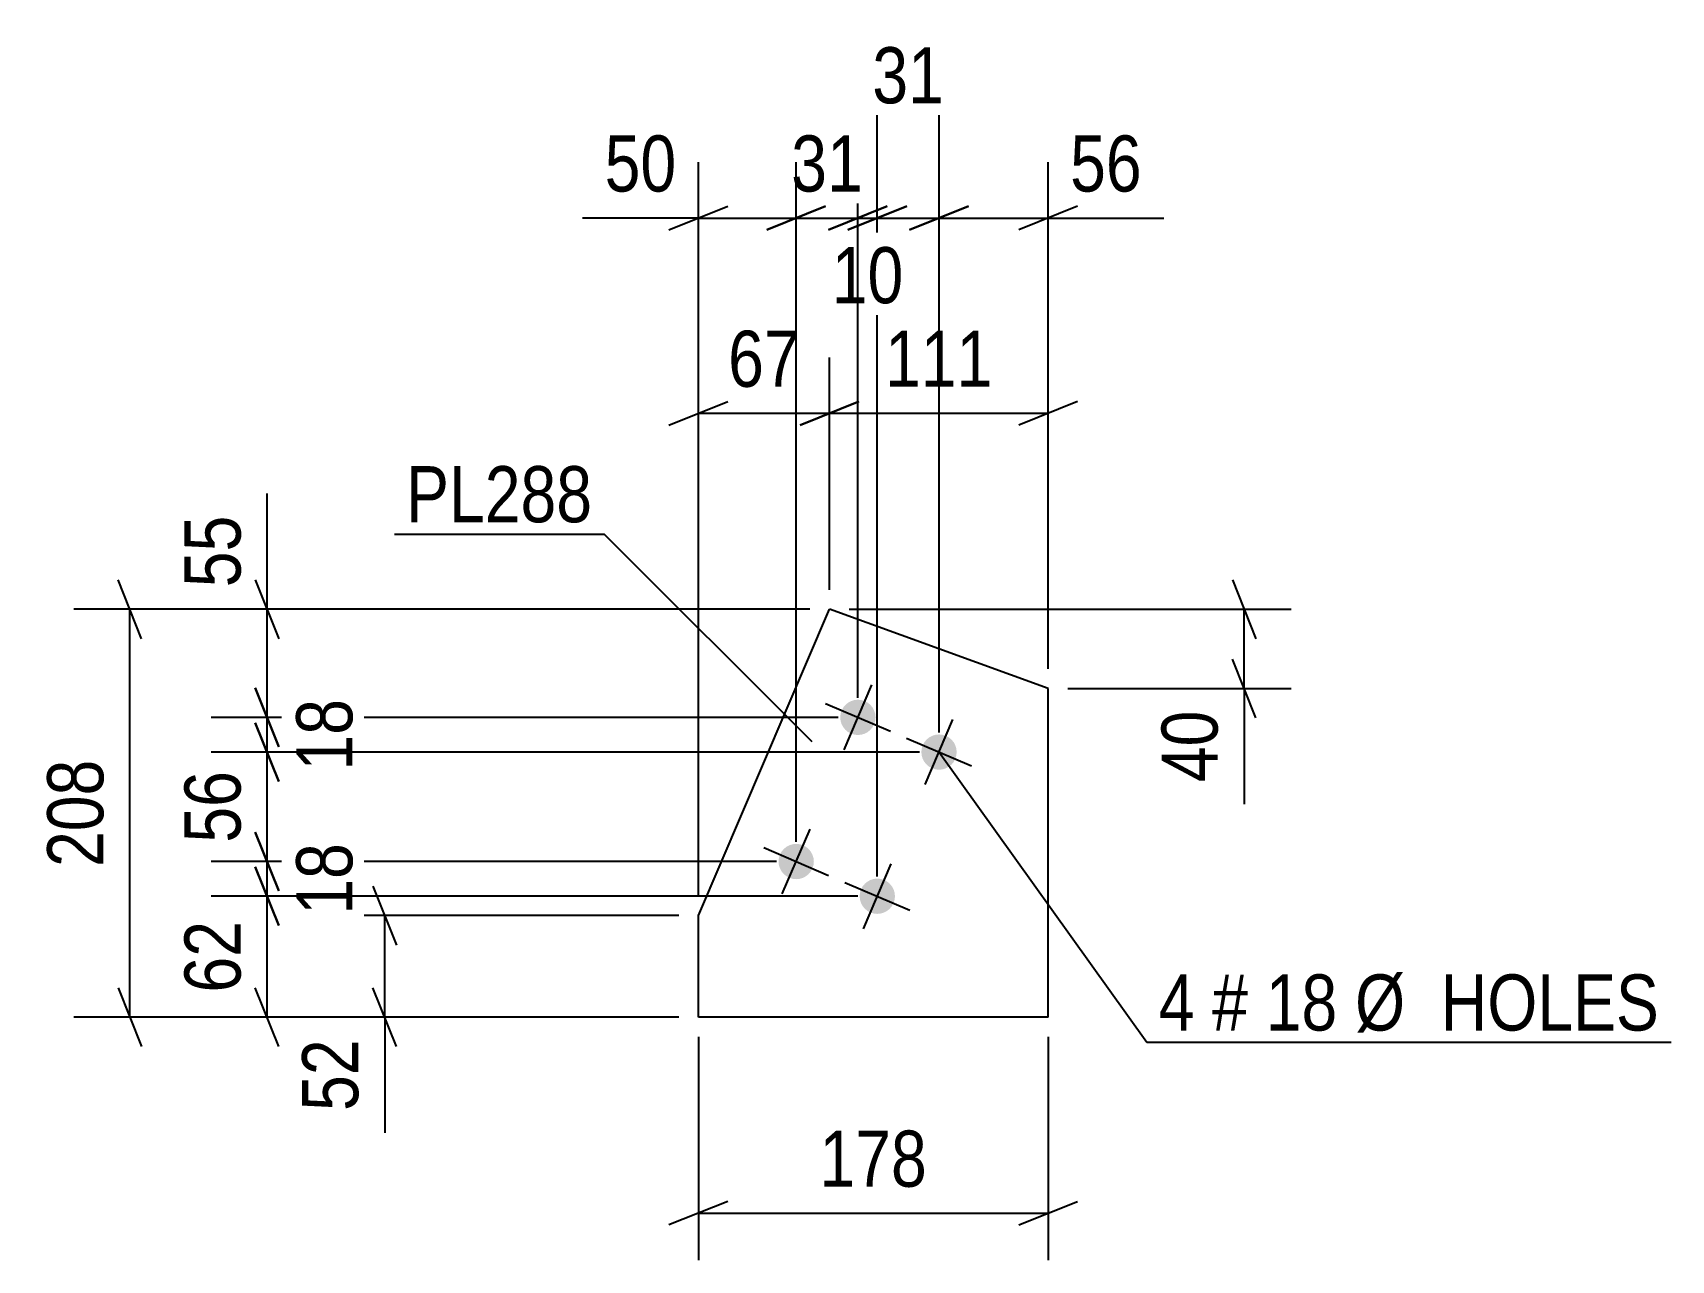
# Model space of a CAD drawing. Header units: millimetres. Extents: x 0 to 2086, y 0 to 594.
# Drawn here: x 2002.5 to 2086, y -0.3 to 62.3 of the extents above.
import ezdxf

# ---------------------------------------------------------------- set-up
doc = ezdxf.new("R2010")
doc.units = ezdxf.units.MM
doc.styles.add('Arial Narrow', font='ARIALN.TTF', dxfattribs={"height": 0.2})

# ---------------------------------------------------------------- blocks, each defined once
blk = doc.blocks.new('Part-284858482-6137 - 6136')
at = {"color": 2, "linetype": 'Continuous'}
for p, q in [((2036.408, 17.258), (2043.096, 32.887)), ((2054.243, 28.848), (2043.096, 32.887)), ((2054.243, 12.077), (2054.243, 28.848)), ((2036.408, 12.077), (2036.408, 17.258)), ((2054.243, 12.077), (2036.408, 12.077))]:
    blk.add_line(p, q, dxfattribs=at)
blk = doc.blocks.new('Bolt-284858482-6138 - 6136')
at = {"linetype": 'Continuous'}
for points in [[(2044.898, 28.2, -1), (2044.189, 26.545, -1)], [(2049.035, 26.429, -1), (2048.326, 24.774, -1)], [(2041.75, 20.845, -1), (2041.042, 19.19, -1)], [(2045.887, 19.075, -1), (2045.179, 17.42, -1)]]:
    blk.add_hatch(color=1, dxfattribs=at).paths.add_polyline_path(points)
at = {"color": 1, "linetype": 'Continuous'}
for p, q in [((2043.835, 25.718), (2045.252, 29.027)), ((2042.889, 28.081), (2046.198, 26.664)), ((2047.972, 23.947), (2049.389, 27.257)), ((2047.026, 26.31), (2050.335, 24.894)), ((2040.688, 18.363), (2042.104, 21.673)), ((2039.741, 20.726), (2043.051, 19.309)), ((2044.825, 16.592), (2046.241, 19.902)), ((2043.878, 18.955), (2047.188, 17.539))]:
    blk.add_line(p, q, dxfattribs=at)
blk = doc.blocks.new('StraightDimension-284858482-6150 - 6136')
at = {"color": 7, "linetype": 'Continuous'}
for p, q in [((2063.643, 34.387), (2064.843, 31.387)), ((2044.096, 32.887), (2066.643, 32.887)), ((2064.243, 28.848), (2064.243, 32.887)), ((2064.843, 27.348), (2063.643, 30.348)), ((2055.243, 28.848), (2066.643, 28.848)), ((2064.243, 28.848), (2064.243, 22.942)), ((2064.243, 28.848), (2064.243, 22.942))]:
    blk.add_line(p, q, dxfattribs=at)
at = {"color": 0}
blk.add_wipeout([(2063.493, 28.323), (2059.293, 28.323), (2059.293, 23.467), (2063.493, 23.467)], dxfattribs=at)
at = {"color": 3, "style": 'Arial Narrow'}
blk.add_text('40', height=2.8633, rotation=90.00021, dxfattribs=at).set_placement((2062.893, 24.067))
blk = doc.blocks.new('StraightDimension-284858482-6140 - 6136')
at = {"color": 7, "linetype": 'Continuous'}
for p, q in [((2043.096, 33.887), (2043.096, 45.737)), ((2054.243, 29.848), (2054.243, 45.737)), ((2041.596, 42.287), (2044.596, 43.487)), ((2055.743, 43.487), (2052.743, 42.287)), ((2043.096, 42.887), (2054.243, 42.887))]:
    blk.add_line(p, q, dxfattribs=at)
at = {"color": 0}
blk.add_wipeout([(2052.012, 43.637), (2052.012, 47.837), (2045.328, 47.837), (2045.328, 43.637)], dxfattribs=at)
at = {"color": 3, "style": 'Arial Narrow'}
blk.add_text('111', height=2.8633, dxfattribs=at).set_placement((2045.928, 44.237))
blk = doc.blocks.new('StraightDimension-284858482-6141 - 6136')
at = {"color": 7, "linetype": 'Continuous'}
for p, q in [((2036.408, 18.258), (2036.408, 45.737)), ((2043.096, 33.887), (2043.096, 45.737)), ((2034.908, 42.287), (2037.908, 43.487)), ((2044.596, 43.487), (2041.596, 42.287)), ((2036.408, 42.887), (2043.096, 42.887))]:
    blk.add_line(p, q, dxfattribs=at)
at = {"color": 0}
blk.add_wipeout([(2042.18, 43.637), (2042.18, 47.837), (2037.324, 47.837), (2037.324, 43.637)], dxfattribs=at)
at = {"color": 3, "style": 'Arial Narrow'}
blk.add_text('67', height=2.8633, dxfattribs=at).set_placement((2037.924, 44.237))
blk = doc.blocks.new('StraightDimension-284858482-6146 - 6136')
at = {"color": 7, "linetype": 'Continuous'}
for p, q in [((2036.408, 11.077), (2036.408, -0.323)), ((2054.243, 11.077), (2054.243, -0.323)), ((2037.908, 2.677), (2034.908, 1.477)), ((2052.743, 1.477), (2055.743, 2.677)), ((2036.408, 2.077), (2054.243, 2.077))]:
    blk.add_line(p, q, dxfattribs=at)
at = {"color": 0}
blk.add_wipeout([(2048.667, 2.827), (2048.667, 7.027), (2041.983, 7.027), (2041.983, 2.827)], dxfattribs=at)
at = {"color": 3, "style": 'Arial Narrow'}
blk.add_text('178', height=2.8633, dxfattribs=at).set_placement((2042.583, 3.427))
blk = doc.blocks.new('StraightDimension-284858482-6154 - 6136')
at = {"color": 7, "linetype": 'Continuous'}
for p, q in [((2019.808, 18.758), (2021.008, 15.758)), ((2035.408, 17.258), (2017.558, 17.258)), ((2020.408, 12.077), (2020.408, 17.258)), ((2021.008, 10.577), (2019.808, 13.577)), ((2035.408, 12.077), (2017.558, 12.077)), ((2020.408, 12.077), (2020.408, 6.171)), ((2020.408, 12.077), (2020.408, 6.171))]:
    blk.add_line(p, q, dxfattribs=at)
at = {"color": 0}
blk.add_wipeout([(2019.658, 11.552), (2015.458, 11.552), (2015.458, 6.696), (2019.658, 6.696)], dxfattribs=at)
at = {"color": 3, "style": 'Arial Narrow'}
blk.add_text('52', height=2.8633, rotation=90.00021, dxfattribs=at).set_placement((2019.058, 7.296))
blk = doc.blocks.new('StraightDimension-284858482-6158 - 6136')
at = {"color": 7, "linetype": 'Continuous'}
for p, q in [((2048.681, 26.602), (2048.681, 55.698)), ((2054.243, 29.848), (2054.243, 55.698)), ((2047.181, 52.248), (2050.181, 53.448)), ((2048.681, 52.848), (2054.243, 52.848)), ((2055.743, 53.448), (2052.743, 52.248)), ((2054.243, 52.848), (2060.149, 52.848)), ((2054.243, 52.848), (2060.149, 52.848))]:
    blk.add_line(p, q, dxfattribs=at)
at = {"color": 0}
blk.add_wipeout([(2059.624, 53.598), (2059.624, 57.798), (2054.768, 57.798), (2054.768, 53.598)], dxfattribs=at)
at = {"color": 3, "style": 'Arial Narrow'}
blk.add_text('56', height=2.8633, dxfattribs=at).set_placement((2055.368, 54.198))
blk = doc.blocks.new('StraightDimension-284858482-6159 - 6136')
at = {"color": 7, "linetype": 'Continuous'}
for p, q in [((2045.533, 19.247), (2045.533, 60.198)), ((2048.681, 26.602), (2048.681, 60.198)), ((2044.033, 52.248), (2047.033, 53.448)), ((2045.533, 52.848), (2048.681, 52.848)), ((2050.181, 53.448), (2047.181, 52.248))]:
    blk.add_line(p, q, dxfattribs=at)
at = {"color": 0}
blk.add_wipeout([(2049.535, 58.098), (2049.535, 62.298), (2044.679, 62.298), (2044.679, 58.098)], dxfattribs=at)
at = {"color": 3, "style": 'Arial Narrow'}
blk.add_text('31', height=2.8633, dxfattribs=at).set_placement((2045.279, 58.698))
blk = doc.blocks.new('StraightDimension-284858482-6160 - 6136')
at = {"color": 7, "linetype": 'Continuous'}
for p, q in [((2044.544, 28.372), (2044.544, 55.248)), ((2045.533, 19.247), (2045.533, 55.248)), ((2043.044, 52.248), (2046.044, 53.448)), ((2047.033, 53.448), (2044.033, 52.248)), ((2044.544, 52.848), (2045.533, 52.848))]:
    blk.add_line(p, q, dxfattribs=at)
at = {"color": 0}
blk.add_wipeout([(2047.466, 47.898), (2047.466, 52.098), (2042.61, 52.098), (2042.61, 47.898)], dxfattribs=at)
at = {"color": 3, "style": 'Arial Narrow'}
blk.add_text('10', height=2.8633, dxfattribs=at).set_placement((2043.21, 48.498))
blk = doc.blocks.new('StraightDimension-284858482-6161 - 6136')
at = {"color": 7, "linetype": 'Continuous'}
for p, q in [((2041.396, 21.018), (2041.396, 55.698)), ((2044.544, 28.372), (2044.544, 55.698)), ((2039.896, 52.248), (2042.896, 53.448)), ((2041.396, 52.848), (2044.544, 52.848)), ((2046.044, 53.448), (2043.044, 52.248))]:
    blk.add_line(p, q, dxfattribs=at)
at = {"color": 0}
blk.add_wipeout([(2045.398, 53.598), (2045.398, 57.798), (2040.542, 57.798), (2040.542, 53.598)], dxfattribs=at)
at = {"color": 3, "style": 'Arial Narrow'}
blk.add_text('31', height=2.8633, dxfattribs=at).set_placement((2041.142, 54.198))
blk = doc.blocks.new('StraightDimension-284858482-6162 - 6136')
at = {"color": 7, "linetype": 'Continuous'}
for p, q in [((2036.408, 18.258), (2036.408, 55.698)), ((2041.396, 21.018), (2041.396, 55.698)), ((2036.408, 52.848), (2030.501, 52.848)), ((2036.408, 52.848), (2030.501, 52.848)), ((2034.908, 52.248), (2037.908, 53.448)), ((2036.408, 52.848), (2041.396, 52.848)), ((2042.896, 53.448), (2039.896, 52.248))]:
    blk.add_line(p, q, dxfattribs=at)
at = {"color": 0}
blk.add_wipeout([(2035.883, 53.598), (2035.883, 57.798), (2031.026, 57.798), (2031.026, 53.598)], dxfattribs=at)
at = {"color": 3, "style": 'Arial Narrow'}
blk.add_text('50', height=2.8633, dxfattribs=at).set_placement((2031.626, 54.198))
blk = doc.blocks.new('StraightDimension-284858482-6178 - 6136')
at = {"color": 7, "linetype": 'Continuous'}
for p, q in [((2014.408, 32.887), (2014.408, 38.793)), ((2014.408, 32.887), (2014.408, 38.793)), ((2013.808, 34.387), (2015.008, 31.387)), ((2042.096, 32.887), (2011.558, 32.887)), ((2014.408, 27.372), (2014.408, 32.887)), ((2015.008, 25.872), (2013.808, 28.872)), ((2043.544, 27.372), (2011.558, 27.372))]:
    blk.add_line(p, q, dxfattribs=at)
at = {"color": 0}
blk.add_wipeout([(2013.658, 38.268), (2009.458, 38.268), (2009.458, 33.412), (2013.658, 33.412)], dxfattribs=at)
at = {"color": 3, "style": 'Arial Narrow'}
blk.add_text('55', height=2.8633, rotation=90.00021, dxfattribs=at).set_placement((2013.058, 34.012))
blk = doc.blocks.new('StraightDimension-284858482-6179 - 6136')
at = {"color": 7, "linetype": 'Continuous'}
for p, q in [((2013.808, 28.872), (2015.008, 25.872)), ((2043.544, 27.372), (2012.008, 27.372)), ((2015.008, 24.102), (2013.808, 27.102)), ((2014.408, 25.602), (2014.408, 27.372)), ((2047.681, 25.602), (2012.008, 25.602))]:
    blk.add_line(p, q, dxfattribs=at)
at = {"color": 0}
blk.add_wipeout([(2019.358, 28.915), (2015.158, 28.915), (2015.158, 24.059), (2019.358, 24.059)], dxfattribs=at)
at = {"color": 3, "style": 'Arial Narrow'}
blk.add_text('18', height=2.8633, rotation=90.00021, dxfattribs=at).set_placement((2018.758, 24.659))
blk = doc.blocks.new('StraightDimension-284858482-6180 - 6136')
at = {"color": 7, "linetype": 'Continuous'}
for p, q in [((2013.808, 27.102), (2015.008, 24.102)), ((2047.681, 25.602), (2011.558, 25.602)), ((2014.408, 20.018), (2014.408, 25.602)), ((2015.008, 18.518), (2013.808, 21.518)), ((2040.396, 20.018), (2011.558, 20.018))]:
    blk.add_line(p, q, dxfattribs=at)
at = {"color": 0}
blk.add_wipeout([(2013.658, 25.238), (2009.458, 25.238), (2009.458, 20.382), (2013.658, 20.382)], dxfattribs=at)
at = {"color": 3, "style": 'Arial Narrow'}
blk.add_text('56', height=2.8633, rotation=90.00021, dxfattribs=at).set_placement((2013.058, 20.982))
blk = doc.blocks.new('StraightDimension-284858482-6181 - 6136')
at = {"color": 7, "linetype": 'Continuous'}
for p, q in [((2013.808, 21.518), (2015.008, 18.518)), ((2040.396, 20.018), (2012.008, 20.018)), ((2015.008, 16.747), (2013.808, 19.747)), ((2014.408, 18.247), (2014.408, 20.018)), ((2044.533, 18.247), (2012.008, 18.247))]:
    blk.add_line(p, q, dxfattribs=at)
at = {"color": 0}
blk.add_wipeout([(2019.358, 21.561), (2015.158, 21.561), (2015.158, 16.704), (2019.358, 16.704)], dxfattribs=at)
at = {"color": 3, "style": 'Arial Narrow'}
blk.add_text('18', height=2.8633, rotation=90.00021, dxfattribs=at).set_placement((2018.758, 17.304))
blk = doc.blocks.new('StraightDimension-284858482-6182 - 6136')
at = {"color": 7, "linetype": 'Continuous'}
for p, q in [((2013.808, 19.747), (2015.008, 16.747)), ((2044.533, 18.247), (2011.558, 18.247)), ((2014.408, 12.077), (2014.408, 18.247)), ((2015.008, 10.577), (2013.808, 13.577)), ((2035.408, 12.077), (2011.558, 12.077))]:
    blk.add_line(p, q, dxfattribs=at)
at = {"color": 0}
blk.add_wipeout([(2013.658, 17.59), (2009.458, 17.59), (2009.458, 12.734), (2013.658, 12.734)], dxfattribs=at)
at = {"color": 3, "style": 'Arial Narrow'}
blk.add_text('62', height=2.8633, rotation=90.00021, dxfattribs=at).set_placement((2013.058, 13.334))
blk = doc.blocks.new('StraightDimension-284858482-6198 - 6136')
at = {"color": 7, "linetype": 'Continuous'}
for p, q in [((2008.008, 31.387), (2006.808, 34.387)), ((2042.096, 32.887), (2004.558, 32.887)), ((2007.408, 12.077), (2007.408, 32.887)), ((2006.808, 13.577), (2008.008, 10.577)), ((2035.408, 12.077), (2004.558, 12.077))]:
    blk.add_line(p, q, dxfattribs=at)
at = {"color": 0}
blk.add_wipeout([(2006.658, 25.824), (2002.458, 25.824), (2002.458, 19.14), (2006.658, 19.14)], dxfattribs=at)
at = {"color": 3, "style": 'Arial Narrow'}
blk.add_text('208', height=2.8633, rotation=90.00021, dxfattribs=at).set_placement((2006.058, 19.74))
blk = doc.blocks.new('Mark-284858482-6204 - 6136')
at = {"color": 7, "linetype": 'Continuous'}
for p, q in [((2048.681, 25.602), (2059.287, 10.795)), ((2059.287, 10.795), (2086.027, 10.795))]:
    blk.add_line(p, q, dxfattribs=at)
at = {"color": 0}
for points in [[(2061.715, 11.395), (2061.715, 14.395), (2059.887, 14.395), (2059.887, 11.395)], [(2064.443, 11.395), (2064.443, 14.395), (2062.615, 14.395), (2062.615, 11.395)], [(2069, 11.395), (2069, 14.395), (2065.343, 14.395), (2065.343, 11.395)], [(2085.427, 11.395), (2085.427, 14.395), (2069.9, 14.395), (2069.9, 11.395)]]:
    blk.add_wipeout(points, dxfattribs=at)
for points in [[(2061.715, 11.395), (2061.715, 14.395), (2059.887, 14.395), (2059.887, 11.395)], [(2064.443, 11.395), (2064.443, 14.395), (2062.615, 14.395), (2062.615, 11.395)], [(2069, 11.395), (2069, 14.395), (2065.343, 14.395), (2065.343, 11.395)], [(2085.427, 11.395), (2085.427, 14.395), (2069.9, 14.395), (2069.9, 11.395)]]:
    blk.add_wipeout(points, dxfattribs=at)
at = {"color": 3, "style": 'Arial Narrow'}
for s, height, p in [('4', 2.863, (2059.887, 11.395)), ('#', 2.863, (2062.615, 11.395)), ('18', 2.8633, (2065.343, 11.395)), ('Ø  HOLES', 2.8633, (2069.9, 11.395))]:
    blk.add_text(s, height=height, dxfattribs=at).set_placement(p)
blk = doc.blocks.new('Mark-284858482-6201 - 6136')
at = {"color": 30, "linetype": 'Continuous'}
for p in [(2020.9, 36.725), (2042.211, 26.119)]:
    blk.add_line(p, (2031.604, 36.725), dxfattribs=at)
at = {"color": 0}
blk.add_wipeout([(2031.004, 37.325), (2031.004, 40.325), (2021.5, 40.325), (2021.5, 37.325)], dxfattribs=at)
blk.add_wipeout([(2031.004, 37.325), (2031.004, 40.325), (2021.5, 40.325), (2021.5, 37.325)], dxfattribs=at)
at = {"color": 3, "style": 'Arial Narrow'}
blk.add_text('PL288', height=2.8633, dxfattribs=at).set_placement((2021.5, 37.325))

msp = doc.modelspace()

# ---------------------------------------------------------------- block references
for name in ['Part-284858482-6137 - 6136', 'Bolt-284858482-6138 - 6136', 'StraightDimension-284858482-6146 - 6136']:
    msp.add_blockref(name, (0, 0))

# ---------------------------------------------------------------- next in the draw order: block references
msp.add_blockref('StraightDimension-284858482-6150 - 6136', (0, 0))

# ---------------------------------------------------------------- next in the draw order: block references
msp.add_blockref('StraightDimension-284858482-6140 - 6136', (0, 0))

# ---------------------------------------------------------------- next in the draw order: block references
for name in ['StraightDimension-284858482-6158 - 6136', 'StraightDimension-284858482-6141 - 6136']:
    msp.add_blockref(name, (0, 0))

# ---------------------------------------------------------------- next in the draw order: block references
for name in ['StraightDimension-284858482-6159 - 6136', 'StraightDimension-284858482-6154 - 6136']:
    msp.add_blockref(name, (0, 0))

# ---------------------------------------------------------------- next in the draw order: block references
for name in ['StraightDimension-284858482-6160 - 6136', 'Mark-284858482-6204 - 6136']:
    msp.add_blockref(name, (0, 0))

# ---------------------------------------------------------------- next in the draw order: block references
msp.add_blockref('StraightDimension-284858482-6161 - 6136', (0, 0))

# ---------------------------------------------------------------- next in the draw order: block references
msp.add_blockref('StraightDimension-284858482-6162 - 6136', (0, 0))

# ---------------------------------------------------------------- next in the draw order: block references
msp.add_blockref('StraightDimension-284858482-6178 - 6136', (0, 0))

# ---------------------------------------------------------------- next in the draw order: block references
msp.add_blockref('StraightDimension-284858482-6179 - 6136', (0, 0))

# ---------------------------------------------------------------- next in the draw order: block references
msp.add_blockref('StraightDimension-284858482-6180 - 6136', (0, 0))

# ---------------------------------------------------------------- next in the draw order: block references
msp.add_blockref('StraightDimension-284858482-6181 - 6136', (0, 0))

# ---------------------------------------------------------------- next in the draw order: block references
msp.add_blockref('StraightDimension-284858482-6182 - 6136', (0, 0))

# ---------------------------------------------------------------- next in the draw order: block references
msp.add_blockref('StraightDimension-284858482-6198 - 6136', (0, 0))

# ---------------------------------------------------------------- next in the draw order: block references
msp.add_blockref('Mark-284858482-6201 - 6136', (0, 0))

doc.saveas('drawing.dxf')
